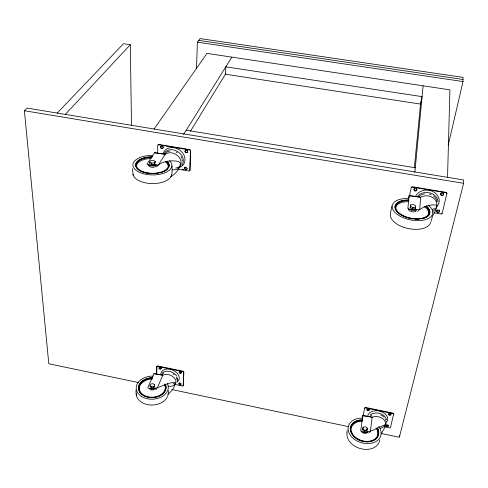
<?xml version="1.0" encoding="UTF-8"?>
<svg xmlns="http://www.w3.org/2000/svg" width="488" height="488" viewBox="0 0 488 488"><rect width="100%" height="100%" fill="white"/><g stroke="black" fill="none" stroke-linecap="round" stroke-linejoin="round"><path stroke-width="0.73" d="M151.579 164.547L151.579 163.09L149.682 162.028L150.554 160.704L153.311 160.442L155.208 161.498L155.202 162.949L154.342 164.279L151.579 164.547L149.682 163.48L149.682 162.028M151.591 387.862L151.591 386.88L150.029 385.673L150.749 384.062L153.018 383.666L154.58 384.867L153.866 387.46L151.591 387.862L150.029 386.655L150.029 385.673M154.342 164.279L154.348 162.821L155.208 161.498M153.866 387.46L154.58 384.867M157.673 153.629L157.715 145.265L158.417 144.747L189.747 149.987L190.436 150.743L189.814 170.532L189.1 171.032L177.827 169.104M156.624 374.174L156.666 366.653L157.246 366.335L183.104 371.667L183.671 372.228L183.25 385.752L182.658 386.057L174.643 384.385M156.8 373.765L156.849 366.25L157.429 365.927L183.274 371.258L183.842 371.813L183.415 385.337L182.829 385.642M447.539 177.059L449.924 89.841L206.973 53.399L153.952 129.222M196.499 68.778L197.402 42.169L200.092 38.576L463.002 77.372L463.027 81.551L448.149 145.357M171.989 174.021L172.13 165.908M399.428 436.632L399.538 435.29M415.282 208.724L415.733 205.747L413.263 204.557L410.652 204.881L410.188 207.857L412.665 209.053L415.282 208.724L415.416 207.205M168.415 393.334L168.665 390.595M414.855 172.301L423.102 85.815M410.188 207.857L410.652 204.881M414.33 167.909L420.76 101.894M386.545 421.516L385.758 423.974M432.886 211.408A10.364 8.686 2 0 0 434.936 199.421A10.364 8.686 2 0 0 420.68 197.244L409.188 195.609L407.858 208.602L410.249 209.566L419.704 209.504C424.499 206.339 430.471 204.13 436.205 205.106L436.809 205.924L435.772 210.34L432.057 216.959M346.876 432.813L347.212 430.032M366.805 430.788L367.244 428.037L365.298 426.719L363.121 427.171L362.913 428.147L362.682 429.922L364.627 431.24L366.805 430.788L367.244 428.037M362.682 429.922L363.121 427.171M380.097 428.305A8.467 5.88 10.8 0 0 384.477 420.339A8.467 5.88 10.8 0 0 372.143 417.203L362.761 415.514L360.705 430.855L361.602 431.746C370.075 433.545 376.956 427.622 384.544 425.054L385.227 424.95L385.239 425.713L384.526 427.921L381.159 434.137M390.284 214.238L391.907 206.052M177.522 381.104L177.608 377.816M362.175 418.289L362.761 415.514M408.395 199.208L409.188 195.609M362.572 418.118L364.731 407.748L365.439 407.437L393.218 413.159L393.737 413.72L390.449 427.628L389.729 427.927L384.55 426.847M409.45 196.084L411.323 187.233L412.22 186.715L446.349 192.418L446.959 193.199L442.14 213.518L441.231 214.019L433.777 212.744M364.627 431.24L364.841 430.264L367.019 429.806M412.665 209.053L412.982 207.583L415.605 207.26M138.299 382.531L48.788 363.749L24.4 110.746L27.133 108.11L463.582 179.974L463.6 183.305L399.373 437.297L381.47 433.545M431.056 221.271L432.27 217.233M168.165 386.112A8.021 5.563 22.5 0 0 175.424 379.609A8.021 5.563 22.5 0 0 162.858 375.144L154.037 373.668L147.827 387.496L148.474 388.308C157.502 390.113 164.676 383.184 173.527 382.452L174.899 382.5L175.424 383.336C174.399 387.728 171.471 391.541 167.933 394.255M181.859 165.353C188.417 155.416 171.465 143.85 164.261 153.049M190.454 131.211L225.871 73.456M183.537 134.572L231.873 57.139M172.215 169.855A9.784 8.089 32 0 0 180.328 159.259A9.784 8.089 32 0 0 165.225 154.251L154.537 152.738L146.998 164.12L147.785 164.822L148.925 164.981L158.38 164.987C163.999 160.857 171.514 160.107 178.181 161.455L179.822 162.419L180.444 164.084C179.34 169.47 175.399 173.984 170.745 176.741M65.349 114.369L130.302 44.731L123.458 43.707L57.114 113.186M156.63 166.872L158.38 164.987L165.225 154.251L154.537 152.738M155.745 389.552L157.185 388.18L162.858 375.144L154.037 373.668M417.612 211.426L419.704 209.504L420.68 197.244L409.139 195.67M368.721 432.947L370.386 431.563L372.143 417.203L362.761 415.623M162.071 373.045C166.499 369.215 173.722 371.655 176.796 376.102M418.057 195.719C424.109 189.667 436.931 192.376 438.084 201.459M157.935 144.936L158.637 144.411L189.948 149.651L190.631 150.408L190.009 170.184L189.295 170.69M370.24 414.812C375.51 411.116 384.849 413.22 386.618 419.808M411.286 187.612L412.183 187.093L446.337 192.803L446.953 193.577M441.243 213.622L442.152 213.128M364.67 408.194L365.384 407.883L393.175 413.61L393.694 414.178M151.591 386.88L153.873 386.478M151.579 163.09L154.348 162.821M198.75 40.364L463.014 79.453M197.402 42.169L463.027 81.551M186.251 130.223L415.288 167.774M24.4 110.746L463.6 183.305M182.536 169.531L184.037 169.787M171.868 389.57L348.652 426.658M410.506 206.387L412.982 207.583M362.889 428.94L364.841 430.264M133.12 175.284L132.492 168.604M135.884 390.15L136.402 395.969L136.158 393.249M130.302 44.731L131.498 125.44M367.696 431.624A3.239 2.361 17 0 1 364.646 433.387A3.239 2.361 17 0 1 361.401 430.928M367.311 431.843A3.245 2.361 16.9 0 1 362.871 431.801M378.822 442.988A16.763 12.298 17.2 0 1 363.908 449.271A16.763 12.298 17.2 0 1 348.31 439.609M347.993 438.956A16.763 12.298 17.2 0 1 347.06 433.002M379.737 439.889A16.763 12.298 17.2 0 1 379.097 442.396M376.815 428.257A13.804 10.053 17 0 1 369.19 441.231A13.804 10.053 17 0 1 351.494 431.77A13.804 10.053 17 0 1 362.37 420.528M351.72 433.454A13.792 10.059 17 0 1 351.061 431.404M351.116 428.074A13.792 10.059 17 0 1 362.218 421.254M375.986 427.945A13.792 10.059 17 0 1 377.132 436.894M378.877 426.5A16.854 12.279 17 0 1 371.161 443.281A16.854 12.279 17 0 1 348.767 432.246A16.854 12.279 17 0 1 361.925 418.149M377.395 428.135A14.457 10.529 17 0 1 369.416 441.731A14.457 10.529 17 0 1 350.878 431.825A14.457 10.529 17 0 1 362.273 420.052M377.425 427.988A14.457 10.529 17 0 1 369.446 441.585A14.457 10.529 17 0 1 350.909 431.679A14.457 10.529 17 0 1 362.303 419.906M369.257 409.737A1.159 0.817 11.2 0 1 367.952 410.298A1.159 0.817 11.2 0 1 366.988 409.273M367.141 408.987A1.159 0.817 11.2 0 1 367.848 408.676M368.294 408.706A1.159 0.817 11.2 0 1 368.715 408.859M369.044 409.109A1.159 0.817 11.2 0 1 369.233 409.414M390.796 413.592A1.165 0.817 10 0 1 390.65 414.66A1.165 0.817 10 0 1 389.119 414.556A1.165 0.817 10 0 1 388.875 413.464M388.265 425.67A1.153 0.799 10.3 0 1 386.533 426.067A1.153 0.799 10.3 0 1 386.465 424.719M387.74 424.81A1.153 0.799 10.3 0 1 388.253 425.359M367.708 415.898A10.138 7.076 10.7 0 1 380.488 411.335A10.138 7.076 10.7 0 1 386.795 421.724M370.05 416.49A8.436 5.874 10.8 0 1 371.868 415.056M380.786 414.94A8.436 5.874 10.8 0 1 382.659 415.935M383.202 416.331A8.436 5.874 10.8 0 1 384.166 417.209M385.435 419.192A8.436 5.874 10.8 0 1 385.709 420.241M426.292 206.217A17.659 9.022 11.3 0 1 421.138 218.905M419.07 219.142A17.659 9.022 11.3 0 1 414.824 219.13M412.836 218.929A17.659 9.022 11.3 0 1 406.968 217.618M406.248 217.38A17.659 9.022 11.3 0 1 403.466 216.263M402.82 215.958A17.659 9.022 11.3 0 1 399.861 214.238M399.349 213.866A17.659 9.022 11.3 0 1 395.585 209.626M395.329 209.01A17.659 9.022 11.3 0 1 408.743 200.232M416.136 209.889A3.959 2.025 11.3 0 1 412.134 211.798A3.959 2.025 11.3 0 1 408.615 208.602M416.331 209.633A3.965 2.019 11.2 0 1 413.434 210.596A3.965 2.019 11.2 0 1 409.707 209.419M430.66 222.131A20.447 10.62 11.4 0 1 408.932 228.677A20.447 10.62 11.4 0 1 390.498 214.494M425.664 206.363A16.86 8.613 11.3 0 1 420.4 218.526A16.86 8.613 11.3 0 1 396.829 210.487A16.86 8.613 11.3 0 1 408.907 200.647M395.597 207.803A16.848 8.625 11.3 0 1 408.682 201.721M424.316 206.589A16.848 8.625 11.3 0 1 428.055 215.641M428.409 205.277A20.594 10.516 11.3 0 1 422.474 220.295A20.594 10.516 11.3 0 1 393.493 210.59A20.594 10.516 11.3 0 1 408.2 198.506M426.341 205.997A17.666 9.022 11.3 0 1 420.839 218.74A17.666 9.022 11.3 0 1 396.14 210.322A17.666 9.022 11.3 0 1 408.791 200.019M416.813 189.24A1.415 1.202 2.6 0 1 415.904 190.619A1.415 1.202 2.6 0 1 414.172 190.015A1.415 1.202 2.6 0 1 414.623 188.478M416.197 188.478A1.415 1.202 2.6 0 1 416.593 188.807M442.921 192.949A1.433 1.208 -0.1 0 1 443.202 194.749A1.433 1.208 -0.1 0 1 441.048 194.749A1.433 1.208 -0.1 0 1 441.329 192.949M438.877 209.944A1.409 1.171 1.2 0 1 439.157 211.694A1.409 1.171 1.2 0 1 437.041 211.682A1.409 1.171 1.2 0 1 437.309 209.931M415.63 195.999A12.395 10.425 1.8 0 1 432.935 191.534A12.395 10.425 1.8 0 1 437.138 206.436M434.472 208.162A10.321 8.668 1.9 0 1 432.459 209.633M418.838 196.688A10.321 8.668 1.9 0 1 420.296 195.517M420.839 195.188A10.321 8.668 1.9 0 1 422.62 194.376M423.248 194.175A10.321 8.668 1.9 0 1 424.554 193.876M429.269 194.011A10.321 8.668 1.9 0 1 431.185 194.614M433.454 195.889A10.321 8.668 1.9 0 1 436.461 199.659M436.662 200.208A10.321 8.668 1.9 0 1 436.998 201.898M167.183 161.595A16.726 8.351 0.8 0 1 168.409 167.951M167.628 168.964A16.726 8.351 0.8 0 1 166.591 169.922M166.109 170.288A16.726 8.351 0.8 0 1 160.18 172.831M158.149 173.258A16.726 8.351 0.8 0 1 156.733 173.466M149.389 173.539A16.726 8.351 0.8 0 1 139.879 170.763M139.312 170.422A16.726 8.351 0.8 0 1 137.823 169.305M137.415 168.909A16.726 8.351 0.8 0 1 151.829 157.008M155.77 164.615A3.752 1.873 0.8 0 1 152.744 167.311A3.752 1.873 0.8 0 1 148.877 164.822M156.02 164.749A3.752 1.867 0.8 0 1 152.256 166.011A3.752 1.867 0.8 0 1 148.773 164.499M166.518 161.76A15.97 7.973 0.8 0 1 157.673 172.929A15.97 7.973 0.8 0 1 136.707 166.652A15.97 7.973 0.8 0 1 151.859 157.368M136.542 167.134A15.958 7.985 0.8 0 1 151.17 158.447M165.426 161.937A15.958 7.985 0.8 0 1 168.348 166.853M169.598 160.79A19.508 9.736 0.8 0 1 158.551 174.49A19.508 9.736 0.8 0 1 133.114 166.475A19.508 9.736 0.8 0 1 152.683 155.458M171.739 174.228A19.374 9.833 0.7 0 1 152.683 183.586A19.374 9.833 0.7 0 1 133.041 174.185M167.183 161.382A16.732 8.351 0.8 0 1 157.697 173.118A16.732 8.351 0.8 0 1 135.877 166.274A16.732 8.351 0.8 0 1 152.549 156.794M153.452 164.706A1.501 0.75 0.8 0 1 151.628 164.761M162.492 146.107A1.342 1.116 33.9 0 1 163.09 147.882A1.342 1.116 33.9 0 1 161.205 147.907A1.342 1.116 33.9 0 1 161.095 146.132M187.66 151.866A1.342 1.129 31.7 0 1 185.55 151.89A1.342 1.129 31.7 0 1 186.019 150.048M186.514 150.042A1.342 1.129 31.7 0 1 187.008 150.213M187.416 150.536A1.342 1.129 31.7 0 1 187.685 150.969M187.172 168.683A1.324 1.098 30.4 0 1 185.275 168.872A1.324 1.098 30.4 0 1 185.129 167.085M163.096 153.513A11.706 9.711 32.1 0 1 180.81 150.981A11.706 9.711 32.1 0 1 179.242 167.628M179.322 166.597A9.748 8.07 32.1 0 1 175.704 167.988M164.877 153.958A9.748 8.07 32.1 0 1 165.822 152.897M166.377 152.445A9.748 8.07 32.1 0 1 168.329 151.414M168.866 151.243A9.748 8.07 32.1 0 1 170.007 151.006M176.022 152.018A9.748 8.07 32.1 0 1 177.15 152.64M181.042 156.685A9.748 8.07 32.1 0 1 181.762 158.326M182.085 159.637A9.748 8.07 32.1 0 1 182.195 161.125M165.182 384.007A13.774 9.919 -2.6 0 1 155.501 397.324A13.774 9.919 -2.6 0 1 138.61 389.223A13.774 9.919 -2.6 0 1 152.274 377.822M155.239 388.369A3.087 2.226 -2.6 0 1 152.146 389.985A3.087 2.226 -2.6 0 1 149.285 388.289M154.903 388.027A3.087 2.22 -2.6 0 1 150.011 388.424M164.602 384.172A13.146 9.473 -2.6 0 1 155.355 396.878A13.146 9.473 -2.6 0 1 139.226 389.143A13.146 9.473 -2.6 0 1 152.274 378.255M164.267 384.33A13.139 9.473 -2.7 0 1 165.054 390.37M140.166 392.401A13.139 9.473 -2.7 0 1 152.274 378.981M167.445 383.55A16.055 11.566 -2.6 0 1 155.507 398.91A16.055 11.566 -2.6 0 1 136.262 388.881A16.055 11.566 -2.6 0 1 153.092 376.071M168.208 393.474A15.97 11.59 -2.8 0 1 167.744 395.89M167.524 396.482A15.97 11.59 -2.8 0 1 151.469 405.052A15.97 11.59 -2.8 0 1 136.603 396.079M165.694 385.087A13.774 9.919 -2.6 0 1 154.33 397.366A13.774 9.919 -2.6 0 1 138.549 388.649A13.774 9.919 -2.6 0 1 152.274 377.675M161.174 367.854A1.098 0.769 23.2 0 1 160.723 368.763A1.098 0.769 23.2 0 1 159.356 368.275A1.098 0.769 23.2 0 1 159.454 367.238M160.204 367.159A1.098 0.769 23.2 0 1 160.949 367.549M181.396 372.643A1.104 0.775 22.1 0 1 179.999 372.789A1.104 0.775 22.1 0 1 179.45 371.624M181.146 383.861A1.092 0.756 21.9 0 1 180.072 384.428A1.092 0.756 21.9 0 1 179.047 383.428A1.092 0.756 21.9 0 1 180.121 382.86M160.79 374.326A9.607 6.692 22.5 0 1 173.307 370.337A9.607 6.692 22.5 0 1 176.985 382.153M174.545 383.355A7.997 5.557 22.5 0 1 172.935 383.928M161.796 375.132A7.997 5.557 22.5 0 1 163.816 372.942M173.149 373.948A7.997 5.557 22.5 0 1 174.24 374.76M176.229 377.175A7.997 5.557 22.5 0 1 176.894 379.762M225.822 66.838L225.413 74.213L420.546 104.084L422.071 96.63L225.822 66.838M367.348 410.524A1.159 0.817 11.2 0 0 369.196 410.188A1.159 0.817 11.2 0 0 367.647 409.145A1.159 0.817 11.2 0 0 367.348 410.524M386.362 426.445A1.153 0.799 10.3 0 0 388.222 426.128A1.153 0.799 10.3 0 0 386.685 425.097A1.153 0.799 10.3 0 0 386.362 426.445M389.076 415.007A1.165 0.817 10 0 0 390.955 414.672A1.165 0.817 10 0 0 389.406 413.629A1.165 0.817 10 0 0 389.076 415.007M414.477 190.765A1.415 1.202 2.6 0 0 416.789 190.094A1.415 1.202 2.6 0 0 414.922 188.716A1.415 1.202 2.6 0 0 414.477 190.765M437.15 212.182A1.409 1.177 1.2 0 0 439.462 211.542A1.409 1.177 1.2 0 0 437.626 210.188A1.409 1.177 1.2 0 0 437.15 212.182M441.164 195.243A1.433 1.208 -0.1 0 0 443.519 194.572A1.433 1.208 -0.1 0 0 441.652 193.193A1.433 1.208 -0.1 0 0 441.164 195.243M160.534 147.535A1.348 1.116 33.8 0 0 162.669 148.425A1.348 1.116 33.8 0 0 162.114 146.363A1.348 1.116 33.8 0 0 160.534 147.535M184.574 168.47A1.324 1.098 30.4 0 0 186.684 169.348A1.324 1.098 30.4 0 0 186.172 167.341A1.324 1.098 30.4 0 0 184.574 168.47M185.025 151.646A1.348 1.129 31.7 0 0 187.172 152.537A1.348 1.129 31.7 0 0 186.648 150.475A1.348 1.129 31.7 0 0 185.025 151.646M159.173 368.684A1.098 0.769 23.2 0 0 160.991 368.873A1.098 0.769 23.2 0 0 159.887 367.543A1.098 0.769 23.2 0 0 159.173 368.684M179.084 384.361A1.092 0.756 21.9 0 0 180.895 384.562A1.092 0.756 21.9 0 0 179.816 383.251A1.092 0.756 21.9 0 0 179.084 384.361M179.395 372.856A1.104 0.775 22.1 0 0 181.231 373.058A1.104 0.775 22.1 0 0 180.139 371.722A1.104 0.775 22.1 0 0 179.395 372.856"/></g></svg>
